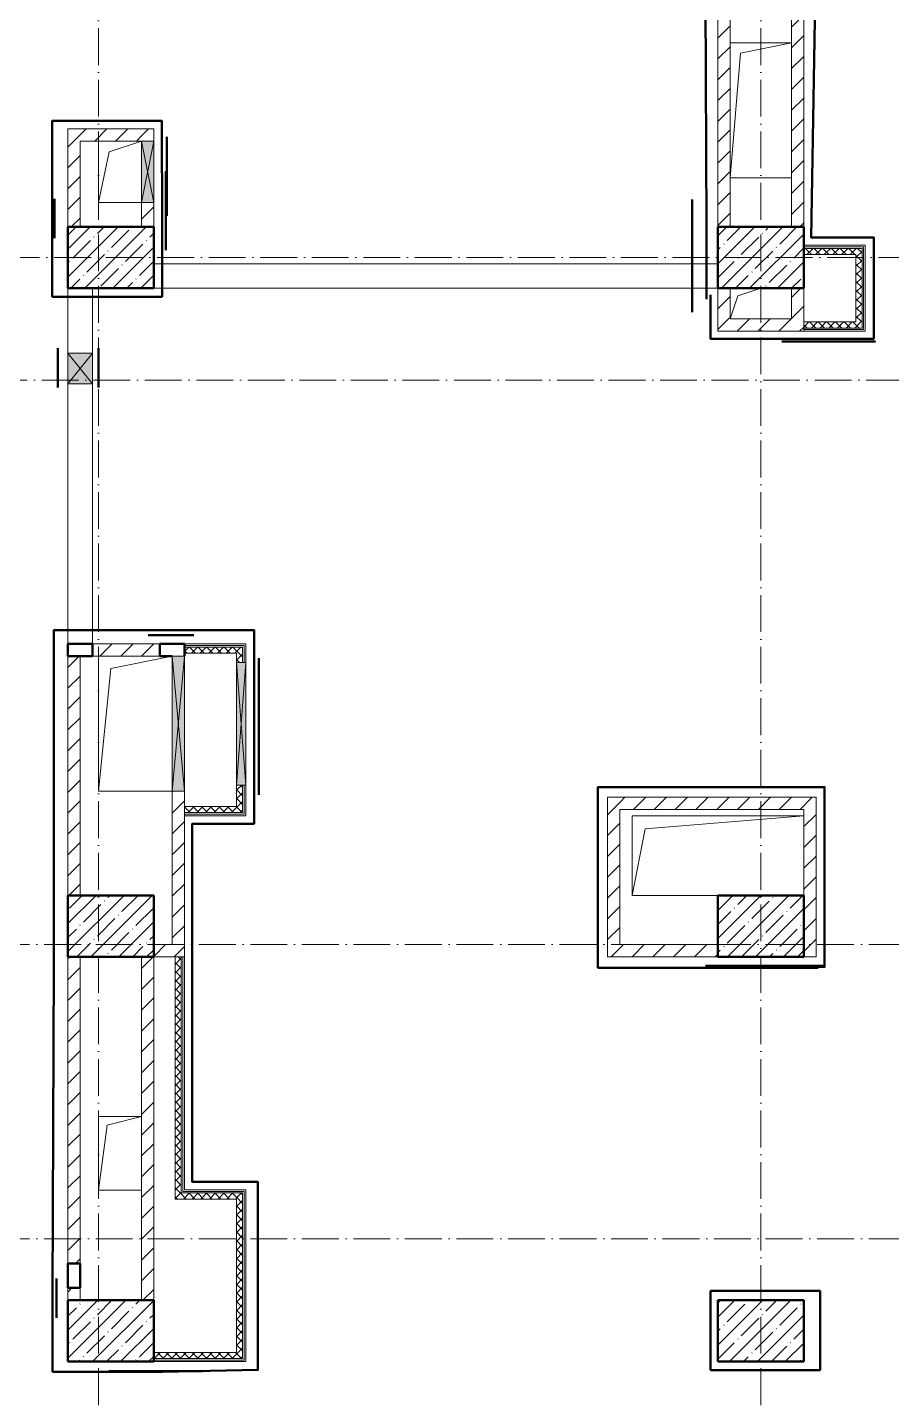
# Model space of a CAD drawing. Header units: millimetres. Extents: x -213536 to 1564669, y -45299 to 942238.
# Drawn here: x 626892 to 633937, y 352545 to 363738 of the extents above; entities that cross this region are included whole.
import ezdxf

# ---------------------------------------------------------------- set-up
doc = ezdxf.new("R2010")
doc.units = ezdxf.units.MM
doc.linetypes.add('50_200_ШТРИХ_1Т_ш5_п1_п1_', pattern=[700, 500, -100, 0, -100])
for name, color, linetype, lineweight in [('8.1)', 2, 'Continuous', 50), ('8.2)', 3, 'Continuous', 50), ('8.3)', 5, 'Continuous', 50), ('8.4)', 6, 'Continuous', 50), ('A-DETL-GENF-OTLN', 7, 'Continuous', 9), ('A-FLOR-____-OTLN', 7, 'Continuous', 9), ('A-GENM-____-OTLN', 7, 'Continuous', 9), ('A-GLAZ-____-OTLN', 7, 'Continuous', 9), ('A-WALL-____-MCUT', 7, 'Continuous', 13), ('A-WALL-____-MCUT-1', 7, 'Continuous', 9), ('A-WALL-____-PATT-1', 7, 'Continuous', 9), ('A-WALL-FNSH-MCUT-1', 7, 'Continuous', 9), ('I-WALL-____-OTLN', 7, 'Continuous', 9), ('S-COLS-____-MCUT', 7, 'Continuous', 50), ('S-COLS-____-OTLN', 7, 'Continuous', 9), ('S-GRID-____-OTLN-1', 7, '50_200_ШТРИХ_1Т_ш5_п1_п1_', 9)]:
    doc.layers.add(name, color=color, linetype=linetype, lineweight=lineweight)
doc.layers.add('A-WALL-____-PATT-3', color=9, linetype='Continuous', lineweight=9, true_color=0x808080)
pattern_1 = [(45, (549721.47, 286281.11), (-84.85281, 84.85281), [])]
pattern_2 = [(45, (549721.475, 286281.11), (-35.35534, 35.35534), []), (135, (549721.475, 286281.11), (-35.35534, -35.35534), [])]

# ---------------------------------------------------------------- blocks, each defined once
blk = doc.blocks.new('BSC_Колонна _Прямоугольная - 500х700-V128-АР1_План отверстий 3 этажа в осях 1-64_Ю-ЯЯ')
at = {"layer": 'S-COLS-____-OTLN'}
h = blk.add_hatch(dxfattribs=at)
h.set_pattern_fill('FP_133', color=256, style=0, pattern_type=2)
h.set_pattern_definition([(315, (-66831.04, 77850), (114.04925, 114.04925), []), (315, (-66831.04, 77735.95), (114.04925, 114.04925), [201.613, -40.323, 3.353, -36.97])])
h.paths.add_polyline_path([(-250, -350), (250, -350), (250, 350), (-250, 350), (-250, 96)], flags=0)
at = {"layer": 'S-COLS-____-MCUT'}
for p, q in [((250, 350), (-250, 350)), ((-250, 350), (-250, -350)), ((250, -350), (250, 350)), ((-250, -350), (250, -350))]:
    blk.add_line(p, q, dxfattribs=at)
blk = doc.blocks.new('BSC_Колонна _Прямоугольная - 500х700-V129-АР1_План отверстий 3 этажа в осях 1-64_Ю-ЯЯ')
at = {"layer": 'S-COLS-____-OTLN'}
h = blk.add_hatch(dxfattribs=at)
h.set_pattern_fill('FP_134', color=256, style=0, pattern_type=2)
h.set_pattern_definition([(315, (-66831.04, 83150), (114.04925, 114.04925), []), (315, (-66831.04, 83035.95), (114.04925, 114.04925), [201.613, -40.323, 3.353, -36.97])])
h.paths.add_polyline_path([(-250, -350), (250, -350), (250, 350), (-250, 350)], flags=0)
at = {"layer": 'S-COLS-____-MCUT'}
for p, q in [((250, 350), (-250, 350)), ((-250, 350), (-250, -350)), ((250, -350), (250, 350)), ((-250, -350), (250, -350))]:
    blk.add_line(p, q, dxfattribs=at)
blk = doc.blocks.new('BSC_Колонна _Прямоугольная - 500х700-V131-АР1_План отверстий 3 этажа в осях 1-64_Ю-ЯЯ')
at = {"layer": 'S-COLS-____-OTLN'}
h = blk.add_hatch(dxfattribs=at)
h.set_pattern_fill('FP_136', color=256, style=0, pattern_type=2)
h.set_pattern_definition([(315, (-70131.04, 77850), (114.04925, 114.04925), []), (315, (-70131.04, 77735.95), (114.04925, 114.04925), [201.613, -40.323, 3.353, -36.97])])
h.paths.add_polyline_path([(-250, -350), (250, -350), (250, 350), (-250, 350), (-250, 96)], flags=0)
at = {"layer": 'S-COLS-____-MCUT'}
for p, q in [((250, 350), (-250, 350)), ((-250, 350), (-250, -350)), ((250, -350), (250, 350)), ((-250, -350), (250, -350))]:
    blk.add_line(p, q, dxfattribs=at)
blk = doc.blocks.new('BSC_Колонна _Прямоугольная - 500х700-V132-АР1_План отверстий 3 этажа в осях 1-64_Ю-ЯЯ')
at = {"layer": 'S-COLS-____-OTLN'}
h = blk.add_hatch(dxfattribs=at)
h.set_pattern_fill('FP_137', color=256, style=0, pattern_type=2)
h.set_pattern_definition([(315, (-70131.04, 83150), (114.04925, 114.04925), []), (315, (-70131.04, 83035.95), (114.04925, 114.04925), [201.613, -40.323, 3.353, -36.97])])
h.paths.add_polyline_path([(-250, -350), (250, -350), (250, 350), (-250, 350)], flags=0)
at = {"layer": 'S-COLS-____-MCUT'}
for p, q in [((250, 350), (-250, 350)), ((-250, 350), (-250, -350)), ((250, -350), (250, 350)), ((-250, -350), (250, -350))]:
    blk.add_line(p, q, dxfattribs=at)
blk = doc.blocks.new('BSC_Колонна _Прямоугольная - 500х700-V134-АР1_План отверстий 3 этажа в осях 1-64_Ю-ЯЯ')
at = {"layer": 'S-COLS-____-OTLN'}
h = blk.add_hatch(dxfattribs=at)
h.set_pattern_fill('FP_139', color=256, style=0, pattern_type=2)
h.set_pattern_definition([(315, (-75581.04, 77850), (114.04925, 114.04925), []), (315, (-75581.04, 77735.95), (114.04925, 114.04925), [201.613, -40.323, 3.353, -36.97])])
h.paths.add_polyline_path([(-250, 350), (-250, -350), (250, -350), (250, 350)], flags=0)
at = {"layer": 'S-COLS-____-MCUT'}
for p, q in [((250, 350), (-250, 350)), ((-250, 350), (-250, -350)), ((250, -350), (250, 350)), ((-250, -350), (250, -350))]:
    blk.add_line(p, q, dxfattribs=at)
blk = doc.blocks.new('BSC_Колонна _Прямоугольная - 500х700-V135-АР1_План отверстий 3 этажа в осях 1-64_Ю-ЯЯ')
at = {"layer": 'S-COLS-____-OTLN'}
h = blk.add_hatch(dxfattribs=at)
h.set_pattern_fill('FP_140', color=256, style=0, pattern_type=2)
h.set_pattern_definition([(315, (-75581.04, 83150), (114.04925, 114.04925), []), (315, (-75581.04, 83035.95), (114.04925, 114.04925), [201.613, -40.323, 3.353, -36.97])])
h.paths.add_polyline_path([(-250, 350), (-250, -350), (250, -350), (250, 350)], flags=0)
at = {"layer": 'S-COLS-____-MCUT'}
for p, q in [((250, 350), (-250, 350)), ((-250, 350), (-250, -350)), ((250, -350), (250, 350)), ((-250, -350), (250, -350))]:
    blk.add_line(p, q, dxfattribs=at)
blk = doc.blocks.new('AR_Отверстие прямоугольное _в плите_ - AR_Отверстие прямоугольное _в плите_-30552533-АР1_План отверстий 3 этажа в осях 1-64_Ю-ЯЯ')
at = {"layer": 'A-GENM-____-OTLN'}
for p, q in [((175, 300), (-175, 300)), ((-175, 300), (-175, -300)), ((-175, -300), (-105, 230)), ((-105, 230), (175, 300)), ((-175, -300), (175, -300))]:
    blk.add_line(p, q, dxfattribs=at)
blk = doc.blocks.new('AR_Отверстие прямоугольное _в плите_ - AR_Отверстие прямоугольное _в плите_-V189-АР1_План отверстий 3 этажа в осях 1-64_Ю-ЯЯ')
at = {"layer": 'A-GENM-____-OTLN'}
for p, q in [((175, 250), (-175, 250)), ((-175, 250), (-175, -250)), ((-87, 163), (175, 250)), ((-175, -250), (-87, 163)), ((-175, -250), (175, -250))]:
    blk.add_line(p, q, dxfattribs=at)
blk = doc.blocks.new('AR_Отверстие прямоугольное _в плите_ - AR_Отверстие прямоугольное _в плите_-30552713-АР1_План отверстий 3 этажа в осях 1-64_Ю-ЯЯ')
at = {"layer": 'A-GENM-____-OTLN'}
for p, q in [((-300, 550), (-300, -550)), ((-300, -550), (-200, 450)), ((-200, 450), (300, 550)), ((-300, -550), (300, -550))]:
    blk.add_line(p, q, dxfattribs=at)
blk = doc.blocks.new('AR_Отверстие прямоугольное _в плите_ - AR_Отверстие прямоугольное _в плите_-V190-АР1_План отверстий 3 этажа в осях 1-64_Ю-ЯЯ')
at = {"layer": 'A-GENM-____-OTLN'}
for p, q in [((-63, 63), (125, 125)), ((125, -125), (125, 125)), ((-125, -125), (-63, 63))]:
    blk.add_line(p, q, dxfattribs=at)
blk = doc.blocks.new('AR_Отверстие прямоугольное _в плите_ - AR_Отверстие прямоугольное _в плите_-30552711-АР1_План отверстий 3 этажа в осях 1-64_Ю-ЯЯ')
at = {"layer": 'A-GENM-____-OTLN'}
for p, q in [((250, 550), (-250, 550)), ((-250, -550), (-167, 467)), ((-167, 467), (250, 550)), ((-250, -550), (250, -550))]:
    blk.add_line(p, q, dxfattribs=at)
blk = doc.blocks.new('AR_Отверстие прямоугольное _в плите_ - AR_Отверстие прямоугольное _в плите_-30552735-АР1_План отверстий 3 этажа в осях 1-64_Ю-ЯЯ')
at = {"layer": 'A-GENM-____-OTLN'}
for p, q in [((700, 325), (-700, 325)), ((-700, 325), (-700, -325)), ((-592, 217), (700, 325)), ((-700, -325), (-592, 217)), ((-700, -325), (0, -325))]:
    blk.add_line(p, q, dxfattribs=at)
blk = doc.blocks.new('BSC_Колонна _Прямоугольная1 - 200х100 _металл_-35191367-АР1_План отверстий 3 этажа в осях 1-64_Ю-ЯЯ')
at = {"layer": 'S-COLS-____-MCUT'}
for p, q in [((100, 50), (-100, 50)), ((-100, 50), (-100, -50)), ((100, -50), (100, 50)), ((-100, -50), (100, -50))]:
    blk.add_line(p, q, dxfattribs=at)
blk = doc.blocks.new('AR_Отверстие прямоугольное _в стене__БезПР - AR_Отверстие прямоугольное _в стене__БезПР-36392898-АР1_План отверстий 3 этажа в осях 1-64_Ю-ЯЯ')
at = {"layer": 'A-GLAZ-____-OTLN'}
blk.add_hatch(color=256, dxfattribs=at).paths.add_polyline_path([(125, 100), (-125, 100), (-125, -100), (125, -100)], flags=0)
at = {"layer": 'A-DETL-GENF-OTLN'}
for p, q in [((-125, -100), (-125, 100)), ((-125, 100), (125, 100)), ((125, 100), (-125, -100)), ((-125, 100), (125, -100)), ((125, 100), (-125, 100)), ((-125, 100), (-125, -100)), ((125, 100), (125, -100)), ((125, -100), (125, 100)), ((125, -100), (-125, -100)), ((-125, -100), (125, -100))]:
    blk.add_line(p, q, dxfattribs=at)
blk = doc.blocks.new('AR_Отверстие прямоугольное _в стене_ - AR_Отверстие прямоугольное _в стене__ОВ-36939483-АР1_План отверстий 3 этажа в осях 1-64_Ю-ЯЯ')
at = {"layer": 'A-GLAZ-____-OTLN'}
blk.add_hatch(color=256, dxfattribs=at).paths.add_polyline_path([(550, -50), (550, 50), (-550, 50), (-550, -50), (27, -50)], flags=0)
at = {"layer": 'A-DETL-GENF-OTLN'}
for p, q in [((-550, -50), (-550, 50)), ((-550, 50), (550, 50)), ((550, 50), (-550, -50)), ((-550, 50), (550, -50)), ((550, 50), (-550, 50)), ((-550, 50), (-550, -50)), ((550, 50), (550, -50)), ((550, -50), (550, 50)), ((550, -50), (-550, -50)), ((-550, -50), (550, -50))]:
    blk.add_line(p, q, dxfattribs=at)
blk = doc.blocks.new('AR_Отверстие прямоугольное _в стене__БезПР - AR_Отверстие прямоугольное _в стене__БезПР-36899073-АР1_План отверстий 3 этажа в осях 1-64_Ю-ЯЯ')
at = {"layer": 'A-GLAZ-____-OTLN'}
blk.add_hatch(color=256, dxfattribs=at).paths.add_polyline_path([(250, -50), (250, 50), (-250, 50), (-250, -50)], flags=0)
at = {"layer": 'A-DETL-GENF-OTLN'}
for p, q in [((-250, -50), (-250, 50)), ((-250, 50), (250, 50)), ((250, 50), (-250, -50)), ((-250, 50), (250, -50)), ((250, 50), (-250, 50)), ((-250, 50), (-250, -50)), ((250, 50), (250, -50)), ((250, -50), (250, 50)), ((250, -50), (-250, -50)), ((-250, -50), (250, -50))]:
    blk.add_line(p, q, dxfattribs=at)
at = {"layer": 'A-GLAZ-____-OTLN'}
blk.add_line((250, 50), (-250, 50), dxfattribs=at)
blk = doc.blocks.new('AR_Отверстие прямоугольное _в стене__БезПР - AR_Отверстие прямоугольное _в стене__БезПР-36899796-АР1_План отверстий 3 этажа в осях 1-64_Ю-ЯЯ')
at = {"layer": 'A-GLAZ-____-OTLN'}
blk.add_hatch(color=256, dxfattribs=at).paths.add_polyline_path([(-500, -38), (500, -38), (500, 38), (-500, 38)], flags=0)
at = {"layer": 'A-DETL-GENF-OTLN'}
for p, q in [((-500, -38), (-500, 38)), ((-500, 38), (500, 38)), ((500, 38), (-500, -38)), ((-500, 38), (500, -38)), ((500, 38), (-500, 38)), ((-500, 38), (-500, -38)), ((500, 38), (500, -38)), ((500, -38), (500, 38)), ((500, -38), (-500, -38)), ((-500, -38), (500, -38))]:
    blk.add_line(p, q, dxfattribs=at)
at = {"layer": 'A-GLAZ-____-OTLN'}
blk.add_line((500, 38), (-500, 38), dxfattribs=at)
blk = doc.blocks.new('BSC_Колонна _Прямоугольная1 - 200х100 _металл_-V214-АР1_План отверстий 3 этажа в осях 1-64_Ю-ЯЯ')
at = {"layer": 'S-COLS-____-MCUT'}
for p, q in [((100, 50), (-100, 50)), ((-100, 50), (-100, -50)), ((100, -50), (100, 50)), ((-100, -50), (0, -50))]:
    blk.add_line(p, q, dxfattribs=at)

msp = doc.modelspace()

# ---------------------------------------------------------------- hatches: boundary and pattern name
at = {"layer": 'A-WALL-____-PATT-1'}
h = msp.add_hatch(dxfattribs=at)
h.set_pattern_fill('FP_7', color=256, style=0, pattern_type=2)
h.set_pattern_definition(pattern_1)
h.paths.add_polyline_path([(632621.5, 362112.2), (632621.5, 363962.2), (632521.5, 363962.2), (632521.5, 362112.2)], flags=0)
h = msp.add_hatch(dxfattribs=at)
h.set_pattern_fill('FP_7', color=256, style=0, pattern_type=2)
h.set_pattern_definition(pattern_1)
h.paths.add_polyline_path([(633221.5, 362112.2), (633221.5, 363962.2), (633121.5, 363962.2), (633121.5, 362112.2)], flags=0)
h = msp.add_hatch(dxfattribs=at)
h.set_pattern_fill('FP_7', color=256, style=0, pattern_type=2)
h.set_pattern_definition(pattern_1)
h.paths.add_polyline_path([(627475.9, 362812.2), (627821.5, 362812.2), (627821.5, 362912.2), (627221.5, 362912.2), (627221.5, 362812.2), (627321.5, 362812.2)], flags=0)
h = msp.add_hatch(dxfattribs=at)
h.set_pattern_fill('FP_7', color=256, style=0, pattern_type=2)
h.set_pattern_definition(pattern_1)
h.paths.add_polyline_path([(627821.5, 362112.2), (627921.5, 362112.2), (627921.5, 362312.2), (627821.5, 362312.2)], flags=0)
h.paths.add_polyline_path([(627921.5, 362812.2), (627921.5, 362912.2), (627821.5, 362912.2), (627821.5, 362812.2)], flags=0)
h = msp.add_hatch(dxfattribs=at)
h.set_pattern_fill('FP_7', color=256, style=0, pattern_type=2)
h.set_pattern_definition(pattern_1)
h.paths.add_polyline_path([(627321.5, 362112.2), (627321.5, 362812.2), (627221.5, 362812.2), (627221.5, 362112.2)], flags=0)
h = msp.add_hatch(dxfattribs=at)
h.set_pattern_fill('FP_7', color=256, style=0, pattern_type=2)
h.set_pattern_definition(pattern_1)
h.paths.add_polyline_path([(632621.5, 361362.2), (632621.5, 361612.2), (632521.5, 361612.2), (632521.5, 361362.2)], flags=0)
h = msp.add_hatch(dxfattribs=at)
h.set_pattern_fill('FP_7', color=256, style=0, pattern_type=2)
h.set_pattern_definition(pattern_1)
h.paths.add_polyline_path([(633221.5, 361362.2), (633221.5, 361612.2), (633121.5, 361612.2), (633121.5, 361362.2)], flags=0)
h = msp.add_hatch(dxfattribs=at)
h.set_pattern_fill('FP_7', color=256, style=0, pattern_type=2)
h.set_pattern_definition(pattern_1)
h.paths.add_polyline_path([(632521.5, 361262.2), (633221.5, 361262.2), (633221.5, 361362.2), (632521.5, 361362.2)], flags=0)
h = msp.add_hatch(dxfattribs=at)
h.set_pattern_fill('FP_7', color=256, style=0, pattern_type=2)
h.set_pattern_definition(pattern_1)
h.paths.add_polyline_path([(627475.9, 358612.2), (627971.5, 358612.2), (627971.5, 358712.2), (627421.5, 358712.2), (627421.5, 358612.2)], flags=0)
h = msp.add_hatch(dxfattribs=at)
h.set_pattern_fill('FP_7', color=256, style=0, pattern_type=2)
h.set_pattern_definition(pattern_1)
h.paths.add_polyline_path([(627321.5, 356662.2), (627321.5, 358612.2), (627221.5, 358612.2), (627221.5, 356662.2)], flags=0)
h = msp.add_hatch(dxfattribs=at)
h.set_pattern_fill('FP_7', color=256, style=0, pattern_type=2)
h.set_pattern_definition(pattern_1)
h.paths.add_polyline_path([(628071.5, 356262.2), (628171.5, 356262.2), (628171.5, 357512.2), (628071.5, 357512.2), (628071.5, 356420.4)], flags=0)
h = msp.add_hatch(dxfattribs=at)
h.set_pattern_fill('FP_7', color=256, style=0, pattern_type=2)
h.set_pattern_definition(pattern_1)
h.paths.add_polyline_path([(631621.5, 356162.2), (631721.5, 356162.2), (631721.5, 357462.2), (631621.5, 357462.2)], flags=0)
h = msp.add_hatch(dxfattribs=at)
h.set_pattern_fill('FP_7', color=256, style=0, pattern_type=2)
h.set_pattern_definition(pattern_1)
h.paths.add_polyline_path([(633221.5, 357362.2), (633321.5, 357362.2), (633321.5, 357462.2), (631721.5, 357462.2), (631721.5, 357362.2)], flags=0)
h = msp.add_hatch(dxfattribs=at)
h.set_pattern_fill('FP_7', color=256, style=0, pattern_type=2)
h.set_pattern_definition(pattern_1)
h.paths.add_polyline_path([(633321.5, 356162.2), (633321.5, 357362.2), (633221.5, 357362.2), (633221.5, 356162.2)], flags=0)
h = msp.add_hatch(dxfattribs=at)
h.set_pattern_fill('FP_7', color=256, style=0, pattern_type=2)
h.set_pattern_definition(pattern_1)
h.paths.add_polyline_path([(627921.5, 356162.2), (628171.5, 356162.2), (628171.5, 356262.2), (627921.5, 356262.2)], flags=0)
h = msp.add_hatch(dxfattribs=at)
h.set_pattern_fill('FP_7', color=256, style=0, pattern_type=2)
h.set_pattern_definition(pattern_1)
h.paths.add_polyline_path([(632521.5, 356162.2), (632521.5, 356262.2), (631721.5, 356262.2), (631721.5, 356162.2)], flags=0)
h = msp.add_hatch(dxfattribs=at)
h.set_pattern_fill('FP_7', color=256, style=0, pattern_type=2)
h.set_pattern_definition(pattern_1)
h.paths.add_polyline_path([(627221.5, 353362.2), (627321.5, 353362.2), (627321.5, 353462.2), (627221.5, 353462.2)], flags=0)
h.paths.add_polyline_path([(627221.5, 353662.2), (627321.5, 353662.2), (627321.5, 356162.2), (627221.5, 356162.2)], flags=0)
h = msp.add_hatch(dxfattribs=at)
h.set_pattern_fill('FP_7', color=256, style=0, pattern_type=2)
h.set_pattern_definition(pattern_1)
h.paths.add_polyline_path([(627921.5, 353362.2), (627921.5, 356162.2), (627821.5, 356162.2), (627821.5, 353362.2)], flags=0)
at = {"layer": 'A-WALL-____-PATT-3'}
h = msp.add_hatch(dxfattribs=at)
h.set_pattern_fill('FP_10', color=256, style=0, pattern_type=2)
h.set_pattern_definition(pattern_2)
h.paths.add_polyline_path([(633646.5, 361337.2), (633696.5, 361337.2), (633696.5, 361937.2), (633646.5, 361937.2), (633646.5, 361887.2)], flags=0)
h.paths.add_polyline_path([(633646.5, 364687.2), (633696.5, 364687.2), (633696.5, 365337.2), (633646.5, 365337.2), (633646.5, 364737.2)], flags=0)
h.paths.add_polyline_path([(633646.5, 368037.2), (633696.5, 368037.2), (633696.5, 368687.2), (633646.5, 368687.2), (633646.5, 368087.2)], flags=0)
h = msp.add_hatch(dxfattribs=at)
h.set_pattern_fill('FP_10', color=256, style=0, pattern_type=2)
h.set_pattern_definition(pattern_2)
h.paths.add_polyline_path([(633646.5, 361887.2), (633646.5, 361937.2), (633221.5, 361937.2), (633221.5, 361887.2)], flags=0)
h = msp.add_hatch(dxfattribs=at)
h.set_pattern_fill('FP_10', color=256, style=0, pattern_type=2)
h.set_pattern_definition(pattern_2)
h.paths.add_polyline_path([(633696.5, 361287.2), (633696.5, 361337.2), (633221.5, 361337.2), (633221.5, 361287.2), (633662, 361287.2)], flags=0)
h = msp.add_hatch(dxfattribs=at)
h.set_pattern_fill('FP_10', color=256, style=0, pattern_type=2)
h.set_pattern_definition(pattern_2)
h.paths.add_polyline_path([(628171.5, 358637.2), (628596.5, 358637.2), (628596.5, 358687.2), (628171.5, 358687.2)], flags=0)
h = msp.add_hatch(dxfattribs=at)
h.set_pattern_fill('FP_10', color=256, style=0, pattern_type=2)
h.set_pattern_definition(pattern_2)
h.paths.add_polyline_path([(628646.5, 352937.2), (628646.5, 354237.2), (628596.5, 354237.2), (628596.5, 352937.2)], flags=0)
h.paths.add_polyline_path([(628596.5, 357337.2), (628646.5, 357337.2), (628646.5, 357562.2), (628596.5, 357562.2), (628596.5, 357387.2)], flags=0)
h.paths.add_polyline_path([(628641.7, 358562.2), (628646.5, 358562.2), (628646.5, 358687.2), (628596.5, 358687.2), (628596.5, 358562.2)], flags=0)
h = msp.add_hatch(dxfattribs=at)
h.set_pattern_fill('FP_10', color=256, style=0, pattern_type=2)
h.set_pattern_definition(pattern_2)
h.paths.add_polyline_path([(628596.5, 357337.2), (628596.5, 357387.2), (628171.5, 357387.2), (628171.5, 357337.2)], flags=0)
h = msp.add_hatch(dxfattribs=at)
h.set_pattern_fill('FP_10', color=256, style=0, pattern_type=2)
h.set_pattern_definition(pattern_2)
h.paths.add_polyline_path([(628096.5, 354237.2), (628146.5, 354237.2), (628146.5, 356162.2), (628096.5, 356162.2), (628096.5, 354249.7)], flags=0)
h = msp.add_hatch(dxfattribs=at)
h.set_pattern_fill('FP_10', color=256, style=0, pattern_type=2)
h.set_pattern_definition(pattern_2)
h.paths.add_polyline_path([(628596.5, 354187.2), (628596.5, 354237.2), (628096.5, 354237.2), (628096.5, 354187.2)], flags=0)
h = msp.add_hatch(dxfattribs=at)
h.set_pattern_fill('FP_10', color=256, style=0, pattern_type=2)
h.set_pattern_definition(pattern_2)
h.paths.add_polyline_path([(628646.5, 352887.2), (628646.5, 352937.2), (627921.5, 352937.2), (627921.5, 352887.2)], flags=0)

# ---------------------------------------------------------------- linework, layer by layer
at = {"layer": '8.1)', "lineweight": 50}
for points in [[(628027.8, 362524.2), (628027.8, 362845.3)], [(628019.4, 362244.7), (628019.4, 362565.8)], [(628027.8, 362203.1), (628027.8, 362524.2)], [(627113.5, 362019.4), (627113.5, 362340.5)], [(632311, 362334.6), (632311, 361416.8)], [(628019.4, 361923.6), (628019.4, 362244.7)], [(627140.7, 360803.6), (627140.7, 361124.7)], [(627471.5, 360803.6), (627471.5, 361124.7)], [(633042.6, 361177.3), (633805.6, 361177.3)], [(628248.6, 358785.2), (627875.5, 358785.2)], [(628779.6, 358596.6), (628779.6, 357482.4)], [(632419.8, 356087.6), (633381.5, 356087.6)], [(627128.8, 353218.6), (627128.8, 353539.7)], [(627556.6, 352783.5), (628319.6, 352783.5)]]:
    msp.add_lwpolyline(points, dxfattribs=at)
at = {"layer": '8.2)', "lineweight": 50}
for p, q in [((627094.4, 362186.7), (627094.4, 361540.6)), ((627990.3, 361540.6), (627990.3, 362186.7)), ((632429.9, 362169.2), (632429.9, 361523.2)), ((627094.4, 361540.6), (627990.3, 361540.6)), ((627108.1, 356743.4), (627108.1, 356097.4)), ((632442.3, 356071.7), (633338.2, 356071.7)), ((627096.5, 353425.5), (627096.5, 352779.4)), ((633356.2, 353439), (632460.3, 353439)), ((632460.3, 353439), (632460.3, 352792.9)), ((633356.2, 352792.9), (633356.2, 353439)), ((627096.5, 352779.4), (627992.4, 352779.4)), ((632460.3, 352792.9), (633356.2, 352792.9))]:
    msp.add_line(p, q, dxfattribs=at)
at = {"layer": '8.3)', "lineweight": 50}
for points in [[(632429.9, 362114.3), (632419.4, 363956.7)], [(632462.1, 361558), (632462.1, 361200.3), (633791.7, 361200.3), (633791.7, 362026.3), (633281.6, 362026.3), (633315.3, 363959)], [(627094.4, 362087.7), (627094.4, 362977), (627986.5, 362977), (627990.3, 362124.7)], [(627108.1, 356662.2), (627108.1, 358825), (628740.2, 358825), (628740.2, 357246), (628235.7, 357246), (628235.7, 354327.5), (628770.9, 354327.5), (628770.9, 352794.1), (627992.4, 352779.4)], [(632518.8, 356072.2), (631543.1, 356072.2), (631543.1, 357545.8), (633391.3, 357545.8), (633391.3, 356078.9), (633249.8, 356078.9)], [(627096.5, 353425.5), (627108.1, 356097.4)]]:
    msp.add_lwpolyline(points, dxfattribs=at)
at = {"layer": '8.4)', "lineweight": 50}
for p, q in [((627094.4, 362186.7), (627094.4, 361540.6)), ((627990.3, 361540.6), (627990.3, 362186.7)), ((632429.9, 362169.2), (632429.9, 361523.2)), ((627094.4, 361540.6), (627990.3, 361540.6)), ((627108.1, 356743.4), (627108.1, 356097.4)), ((632442.3, 356071.7), (633338.2, 356071.7)), ((627096.5, 353425.5), (627096.5, 352779.4)), ((633356.2, 353439), (632460.3, 353439)), ((632460.3, 353439), (632460.3, 352792.9)), ((633356.2, 352792.9), (633356.2, 353439)), ((627096.5, 352779.4), (627992.4, 352779.4)), ((632460.3, 352792.9), (633356.2, 352792.9))]:
    msp.add_line(p, q, dxfattribs=at)
for points in [[(632429.9, 362114.3), (632419.4, 363956.7)], [(632462.1, 361558), (632462.1, 361200.3), (633791.7, 361200.3), (633791.7, 362026.3), (633281.6, 362026.3), (633315.3, 363959)], [(627094.4, 362087.7), (627094.4, 362977), (627986.5, 362977), (627990.3, 362124.7)], [(627108.1, 356662.2), (627108.1, 358825), (628740.2, 358825), (628740.2, 357246), (628235.7, 357246), (628235.7, 354327.5), (628770.9, 354327.5), (628770.9, 352794.1), (627992.4, 352779.4)], [(632518.8, 356072.2), (631543.1, 356072.2), (631543.1, 357545.8), (633391.3, 357545.8), (633391.3, 356078.9), (633249.8, 356078.9)], [(627096.5, 353425.5), (627108.1, 356097.4)]]:
    msp.add_lwpolyline(points, dxfattribs=at)
at = {"layer": 'A-FLOR-____-OTLN'}
for p, q in [((632621.5, 363612.2), (633121.5, 363612.2)), ((627471.5, 362811.8), (627821.5, 362811.8)), ((627471.5, 362311.8), (627471.5, 362811.8)), ((633121.5, 362512.2), (632621.5, 362512.2)), ((627821.5, 362311.8), (627471.5, 362311.8)), ((632871.5, 361612.2), (632871.5, 361362.2)), ((627471.5, 357512.2), (627471.5, 358612.2)), ((628071.5, 357512.2), (627471.5, 357512.2)), ((631821.5, 357312.2), (633221.5, 357312.2)), ((631821.5, 356662.2), (631821.5, 357312.2)), ((632521.5, 356662.2), (631821.5, 356662.2)), ((627471.5, 354859.8), (627821.5, 354859.8)), ((627471.5, 354259.8), (627471.5, 354859.8)), ((627821.5, 354259.8), (627471.5, 354259.8))]:
    msp.add_line(p, q, dxfattribs=at)
at = {"layer": 'A-WALL-____-MCUT'}
for p, q in [((633696.5, 361937.2), (633221.5, 361937.2)), ((633221.5, 361887.2), (633646.5, 361887.2)), ((633646.5, 361887.2), (633646.5, 361337.2)), ((633696.5, 361937.2), (633696.5, 361287.2)), ((633646.5, 361337.2), (633221.5, 361337.2)), ((633221.5, 361337.2), (633221.5, 361287.2)), ((633696.5, 361287.2), (633221.5, 361287.2)), ((628171.5, 358687.2), (628646.5, 358687.2)), ((628171.5, 358637.2), (628596.5, 358637.2)), ((628596.5, 358637.2), (628596.5, 358562.2)), ((628646.5, 358687.2), (628646.5, 358562.2)), ((628596.5, 357562.2), (628596.5, 357387.2)), ((628646.5, 357562.2), (628646.5, 357337.2)), ((628596.5, 357387.2), (628171.5, 357387.2)), ((628171.5, 357387.2), (628171.5, 357337.2)), ((628646.5, 357337.2), (628171.5, 357337.2)), ((628146.5, 356162.2), (628096.5, 356162.2)), ((628096.5, 356162.2), (628096.5, 354187.2)), ((628146.5, 356162.2), (628146.5, 354237.2)), ((628096.5, 354187.2), (628596.5, 354187.2)), ((628646.5, 354237.2), (628146.5, 354237.2)), ((628596.5, 354187.2), (628596.5, 352937.2)), ((628646.5, 354237.2), (628646.5, 352887.2)), ((628596.5, 352937.2), (627921.5, 352937.2)), ((628646.5, 352887.2), (627921.5, 352887.2))]:
    msp.add_line(p, q, dxfattribs=at)
at = {"layer": 'A-WALL-____-MCUT-1'}
for p, q in [((633709, 361949.7), (633221.5, 361949.7)), ((633709, 361949.7), (633709, 361274.7)), ((633709, 361274.7), (633221.5, 361274.7)), ((628171.5, 358699.7), (628659, 358699.7)), ((628659, 358699.7), (628659, 358562.2)), ((628659, 357562.2), (628659, 357324.7)), ((628659, 357324.7), (628171.5, 357324.7)), ((628159, 356162.2), (628159, 354249.7)), ((628659, 354249.7), (628159, 354249.7)), ((628659, 354249.7), (628659, 352874.7)), ((628659, 352874.7), (627921.5, 352874.7))]:
    msp.add_line(p, q, dxfattribs=at)
at = {"layer": 'A-WALL-FNSH-MCUT-1'}
for p, q in [((632521.5, 363962.2), (632521.5, 362112.2)), ((632621.5, 362112.2), (632621.5, 363962.2)), ((633121.5, 363962.2), (633121.5, 362112.2)), ((633221.5, 362112.2), (633221.5, 363962.2)), ((627921.5, 362912.2), (627221.5, 362912.2)), ((627221.5, 362912.2), (627221.5, 362112.2)), ((627921.5, 362812.2), (627921.5, 362912.2)), ((627321.5, 362812.2), (627821.5, 362812.2)), ((627321.5, 362112.2), (627321.5, 362812.2)), ((627821.5, 362312.2), (627821.5, 362112.2)), ((627921.5, 362112.2), (627921.5, 362312.2)), ((633721.5, 361962.2), (633221.5, 361962.2)), ((633721.5, 361262.2), (633721.5, 361962.2)), ((632521.5, 361612.2), (632521.5, 361262.2)), ((632621.5, 361362.2), (632621.5, 361612.2)), ((633121.5, 361612.2), (633121.5, 361362.2)), ((633221.5, 361337.2), (633221.5, 361612.2)), ((633121.5, 361362.2), (632621.5, 361362.2)), ((632521.5, 361262.2), (633721.5, 361262.2)), ((633221.5, 361287.2), (633221.5, 361262.2)), ((627971.5, 358712.2), (627421.5, 358712.2)), ((628671.5, 358712.2), (628171.5, 358712.2)), ((628671.5, 358562.2), (628671.5, 358712.2)), ((627221.5, 358612.2), (627221.5, 356662.2)), ((627321.5, 356662.2), (627321.5, 358612.2)), ((627421.5, 358612.2), (627971.5, 358612.2)), ((628071.5, 357512.2), (628071.5, 356262.2)), ((628171.5, 356162.2), (628171.5, 357512.2)), ((628671.5, 357312.2), (628671.5, 357562.2)), ((631621.5, 357462.2), (631621.5, 356162.2)), ((633321.5, 357462.2), (631621.5, 357462.2)), ((633321.5, 356162.2), (633321.5, 357462.2)), ((628171.5, 357312.2), (628671.5, 357312.2)), ((631721.5, 356262.2), (631721.5, 357362.2)), ((631721.5, 357362.2), (633221.5, 357362.2)), ((633221.5, 357362.2), (633221.5, 356662.2)), ((628071.5, 356262.2), (627921.5, 356262.2)), ((632521.5, 356262.2), (631721.5, 356262.2)), ((627221.5, 356162.2), (627221.5, 353662.2)), ((627321.5, 353662.2), (627321.5, 356162.2)), ((627821.5, 356162.2), (627821.5, 353362.2)), ((627921.5, 356162.2), (628171.5, 356162.2)), ((627921.5, 353362.2), (627921.5, 356162.2)), ((628171.5, 354262.2), (628171.5, 356162.2)), ((631621.5, 356162.2), (632521.5, 356162.2)), ((633221.5, 356162.2), (633321.5, 356162.2)), ((628671.5, 354262.2), (628171.5, 354262.2)), ((628671.5, 352862.2), (628671.5, 354262.2)), ((627221.5, 353462.2), (627221.5, 353362.2)), ((627321.5, 353362.2), (627321.5, 353462.2)), ((627921.5, 352862.2), (628671.5, 352862.2))]:
    msp.add_line(p, q, dxfattribs=at)
at = {"layer": 'I-WALL-____-OTLN'}
for p, q in [((627921.5, 361812.2), (632521.5, 361812.2)), ((627221.5, 361082.2), (627221.5, 361612.2)), ((627421.5, 361612.2), (627421.5, 361082.2)), ((632521.5, 361612.2), (627921.5, 361612.2)), ((627221.5, 358712.2), (627221.5, 360832.2)), ((627421.5, 360832.2), (627421.5, 358712.2))]:
    msp.add_line(p, q, dxfattribs=at)
at = {"layer": 'S-GRID-____-OTLN-1', "color": 251, "ltscale": 0.6, "true_color": 0x636466}
for p, q in [((627471.5, 377174), (627471.5, 326262.2)), ((632871.5, 377174), (632871.5, 326262.2)), ((598963.5, 361862.2), (653795.9, 361862.2)), ((584158.9, 360862.2), (653795.9, 360862.2)), ((653795.9, 356262.2), (598963.5, 356262.2)), ((653795.9, 353862.2), (545052.7, 353862.2))]:
    msp.add_line(p, q, dxfattribs=at)

# ---------------------------------------------------------------- block references
at = {"layer": 'A-GENM-____-OTLN'}
for name, p in [('AR_Отверстие прямоугольное _в плите_ - AR_Отверстие прямоугольное _в плите_-30552711-АР1_План отверстий 3 этажа в осях 1-64_Ю-ЯЯ', (632871.5, 363062.2)), ('AR_Отверстие прямоугольное _в плите_ - AR_Отверстие прямоугольное _в плите_-V189-АР1_План отверстий 3 этажа в осях 1-64_Ю-ЯЯ', (627646.5, 362561.8)), ('AR_Отверстие прямоугольное _в плите_ - AR_Отверстие прямоугольное _в плите_-V190-АР1_План отверстий 3 этажа в осях 1-64_Ю-ЯЯ', (632746.5, 361487.2)), ('AR_Отверстие прямоугольное _в плите_ - AR_Отверстие прямоугольное _в плите_-30552713-АР1_План отверстий 3 этажа в осях 1-64_Ю-ЯЯ', (627771.5, 358062.2)), ('AR_Отверстие прямоугольное _в плите_ - AR_Отверстие прямоугольное _в плите_-30552735-АР1_План отверстий 3 этажа в осях 1-64_Ю-ЯЯ', (632521.5, 356987.2)), ('AR_Отверстие прямоугольное _в плите_ - AR_Отверстие прямоугольное _в плите_-30552533-АР1_План отверстий 3 этажа в осях 1-64_Ю-ЯЯ', (627646.5, 354559.8))]:
    msp.add_blockref(name, p, dxfattribs=at)
at = {"layer": 'A-GLAZ-____-OTLN'}
for name, p, rotation in [('AR_Отверстие прямоугольное _в стене__БезПР - AR_Отверстие прямоугольное _в стене__БезПР-36899073-АР1_План отверстий 3 этажа в осях 1-64_Ю-ЯЯ', (627871.5, 362562.2), 270), ('AR_Отверстие прямоугольное _в стене__БезПР - AR_Отверстие прямоугольное _в стене__БезПР-36392898-АР1_План отверстий 3 этажа в осях 1-64_Ю-ЯЯ', (627321.5, 360957.2), 269.9999999999996), ('AR_Отверстие прямоугольное _в стене_ - AR_Отверстие прямоугольное _в стене__ОВ-36939483-АР1_План отверстий 3 этажа в осях 1-64_Ю-ЯЯ', (628121.5, 358062.2), 270), ('AR_Отверстие прямоугольное _в стене__БезПР - AR_Отверстие прямоугольное _в стене__БезПР-36899796-АР1_План отверстий 3 этажа в осях 1-64_Ю-ЯЯ', (628634, 358062.2), 89.99999999999984)]:
    msp.add_blockref(name, p, dxfattribs=dict(at, rotation=rotation))
at = {"layer": 'S-COLS-____-OTLN'}
for name, p, rotation in [('BSC_Колонна _Прямоугольная - 500х700-V134-АР1_План отверстий 3 этажа в осях 1-64_Ю-ЯЯ', (627571.5, 361862.2), 89.9999999999999), ('BSC_Колонна _Прямоугольная - 500х700-V135-АР1_План отверстий 3 этажа в осях 1-64_Ю-ЯЯ', (632871.5, 361862.2), 89.9999999999999), ('BSC_Колонна _Прямоугольная1 - 200х100 _металл_-35191367-АР1_План отверстий 3 этажа в осях 1-64_Ю-ЯЯ', (627321.5, 358662.2), 180), ('BSC_Колонна _Прямоугольная - 500х700-V131-АР1_План отверстий 3 этажа в осях 1-64_Ю-ЯЯ', (627571.5, 356412.2), 89.9999999999999), ('BSC_Колонна _Прямоугольная - 500х700-V132-АР1_План отверстий 3 этажа в осях 1-64_Ю-ЯЯ', (632871.5, 356412.2), 89.9999999999999), ('BSC_Колонна _Прямоугольная1 - 200х100 _металл_-35191367-АР1_План отверстий 3 этажа в осях 1-64_Ю-ЯЯ', (627271.5, 353562.2), 270.0000000000001), ('BSC_Колонна _Прямоугольная - 500х700-V128-АР1_План отверстий 3 этажа в осях 1-64_Ю-ЯЯ', (627571.5, 353112.2), 89.9999999999999), ('BSC_Колонна _Прямоугольная - 500х700-V129-АР1_План отверстий 3 этажа в осях 1-64_Ю-ЯЯ', (632871.5, 353112.2), 89.9999999999999)]:
    msp.add_blockref(name, p, dxfattribs=dict(at, rotation=rotation))
msp.add_blockref('BSC_Колонна _Прямоугольная1 - 200х100 _металл_-V214-АР1_План отверстий 3 этажа в осях 1-64_Ю-ЯЯ', (628071.5, 358662.2), dxfattribs=at)

doc.saveas('drawing.dxf')
